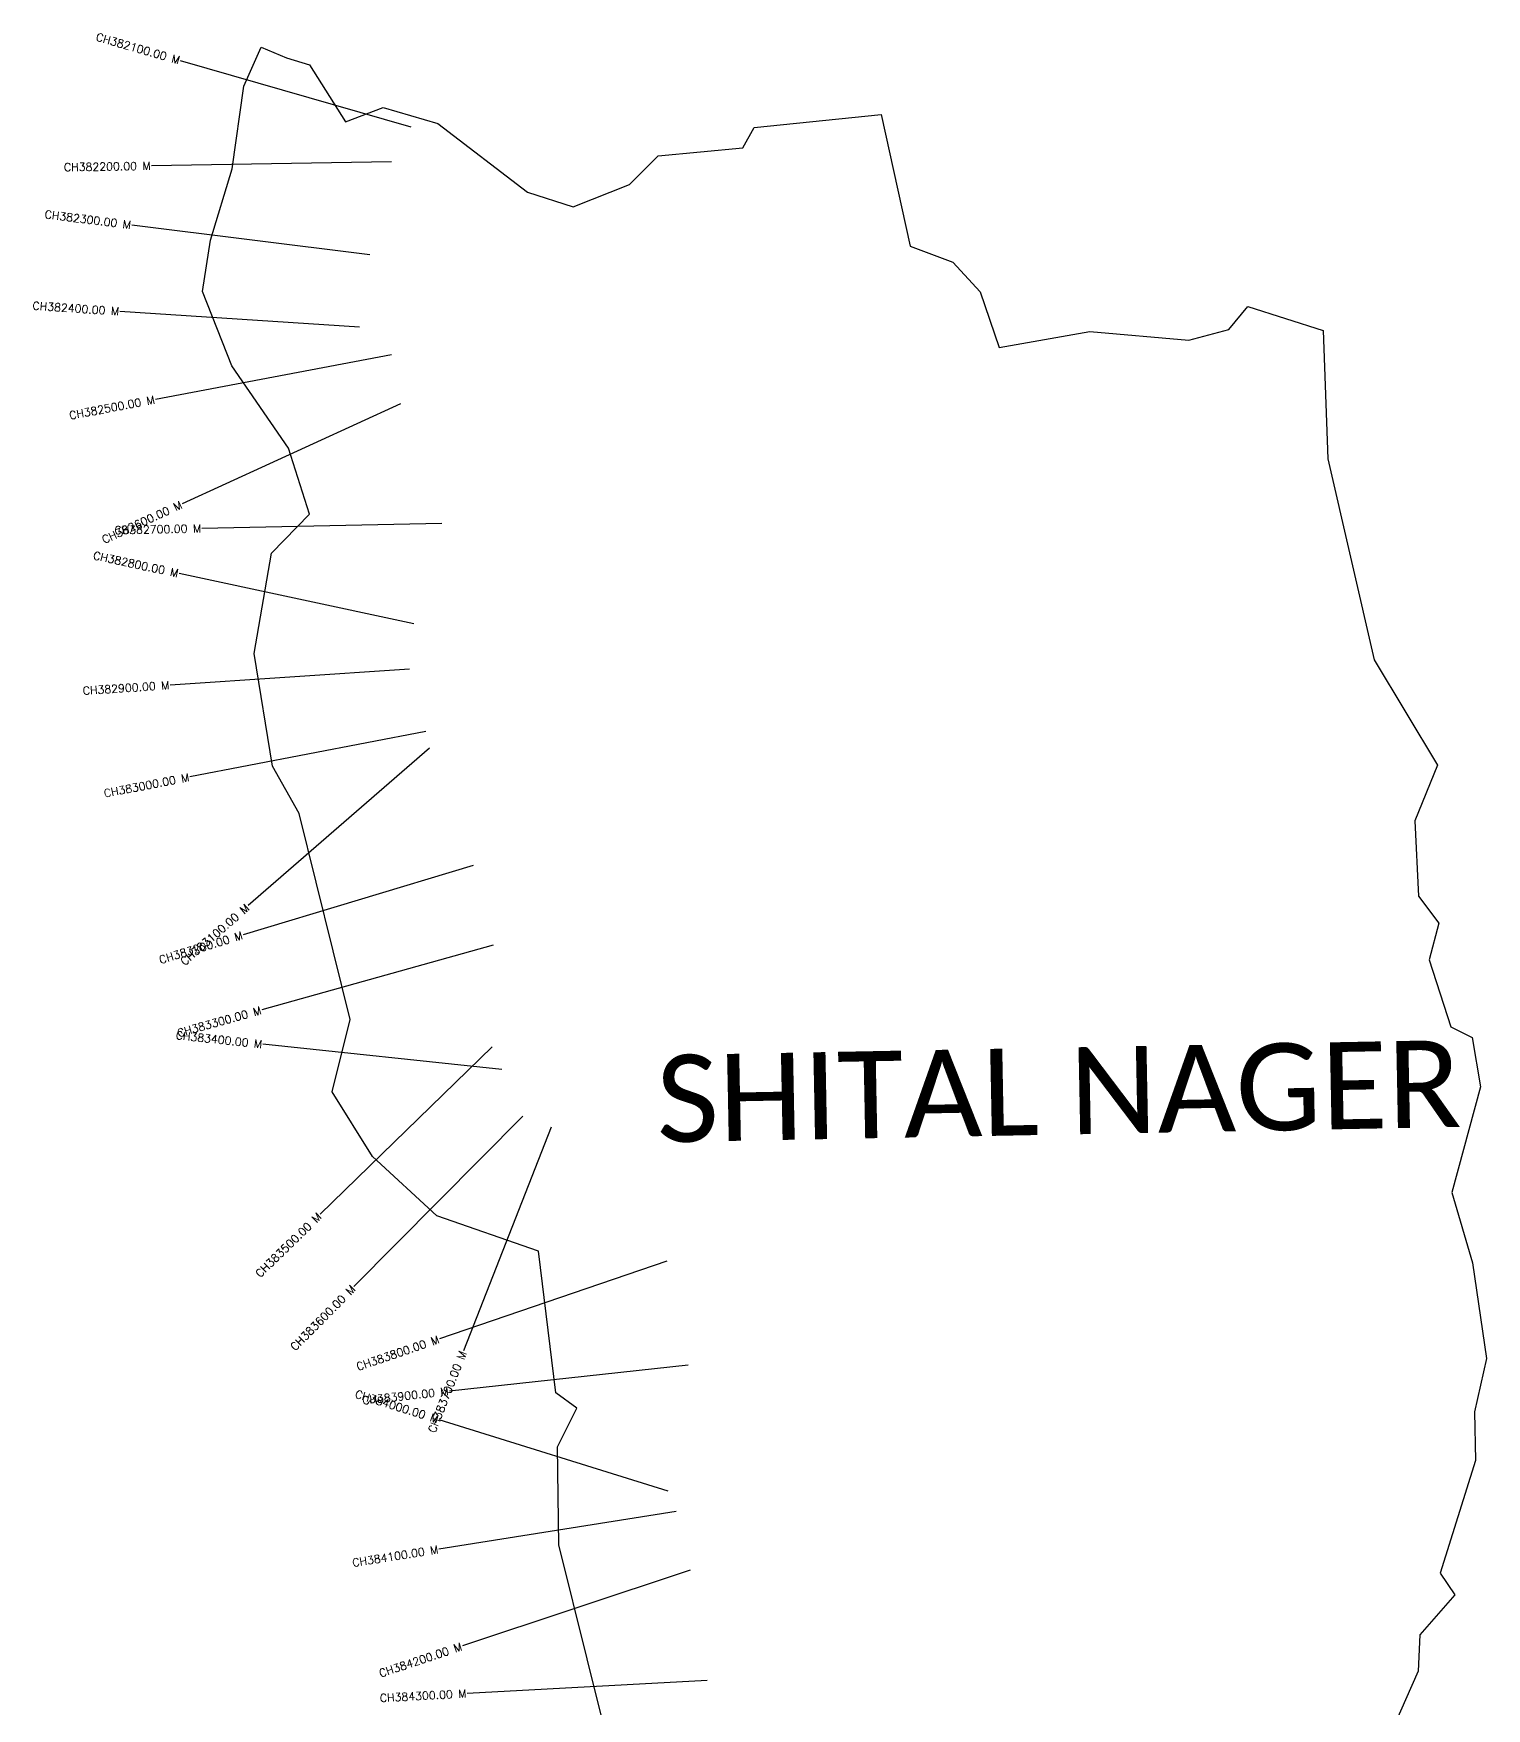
# Model space of a CAD drawing. Header units: metres. Extents: x 299731 to 302559, y 1951766 to 1957161.
# Drawn here: x 299731 to 301547, y 1955068 to 1957161 of the extents above; entities that cross this region are included whole.
import ezdxf
from ezdxf.enums import TextEntityAlignment as Align

# ---------------------------------------------------------------- set-up
doc = ezdxf.new("R2010")
doc.units = ezdxf.units.M
doc.header["$MEASUREMENT"] = 0
for name, color, linetype in [('CS', 134, 'Continuous'), ('CSMark', 6, 'Continuous'), ('VILLAGE NAME', 250, 'Continuous')]:
    doc.layers.add(name, color=color, linetype=linetype)
doc.styles.get("Standard").update_dxf_attribs({"font": 'simplex.shx'})

msp = doc.modelspace()

# ---------------------------------------------------------------- linework, layer by layer
at = {"color": 6, "flags": 128}
for points in [[(300458.6, 1954987.7), (300387.5, 1955272.8), (300385.8, 1955395), (300409.9, 1955443.7), (300383.9, 1955462.5), (300362.2, 1955639.8), (300235.2, 1955683.8), (300154.6, 1955757.8), (300104.4, 1955838.8), (300126.9, 1955929.3), (300063.1, 1956186.5), (300029.9, 1956245.8), (300006.7, 1956386.4), (300028.7, 1956511.8), (300076, 1956560.8), (300049.8, 1956643), (299979.1, 1956746), (299942.2, 1956838.8), (299952.2, 1956903.2), (299979.5, 1956992.3), (299993.9, 1957095.7), (300015.8, 1957144.2), (300047.4, 1957131), (300076.1, 1957122.3), (300121.1, 1957050.9), (300168.2, 1957068.9), (300236.2, 1957049.1), (300348.4, 1956963.1), (300405.5, 1956944.6), (300476, 1956972.6), (300511.9, 1957008.3), (300617.5, 1957018.5), (300631.7, 1957044.1), (300790.4, 1957060), (300826.8, 1956895.8), (300880.1, 1956875.6), (300914, 1956838.5), (300937.6, 1956768.9), (301050.9, 1956788.8), (301174.6, 1956778.1), (301224.7, 1956791.6), (301248.4, 1956820.1)], [(301248.4, 1956820.1), (301342.7, 1956790.4)], [(301342.7, 1956790.4), (301348.3, 1956630), (301406.5, 1956378.8), (301485.4, 1956246.9), (301457.3, 1956177.5), (301461.8, 1956083.2), (301487.1, 1956049.6), (301475.1, 1956003.6), (301502.3, 1955920), (301529, 1955906.8), (301539.1, 1955845.2), (301503.3, 1955713), (301529.4, 1955625.1), (301546.7, 1955505.6), (301531.7, 1955438.8), (301532.8, 1955378.3), (301488.8, 1955237.4), (301507, 1955210.1), (301463.3, 1955160.4), (301461.2, 1955114.7), (301431.4, 1955047.1)]]:
    msp.add_lwpolyline(points, dxfattribs=at)
at = {"layer": 'CS'}
for p, q in [((300203.1, 1957044.2), (299914.8, 1957127.3)), ((300178.5, 1957000.9), (299878.6, 1956996)), ((300151.5, 1956884.6), (299853.9, 1956922)), ((300138.5, 1956794.5), (299839.2, 1956814.1)), ((300178.3, 1956759.8), (299883.5, 1956704.2)), ((300189.8, 1956698.5), (299917, 1956573.6)), ((300241.6, 1956548.9), (299941.7, 1956542.9)), ((300206.4, 1956423.6), (299913.1, 1956486.5)), ((300201.2, 1956367.1), (299901.8, 1956347.1)), ((300221.3, 1956289.1), (299926.7, 1956232.3)), ((300226.1, 1956268.1), (299999.5, 1956071.5)), ((300280.4, 1956121.6), (299993.2, 1956035)), ((300305.4, 1956021.9), (300016.5, 1955941.3)), ((300316.3, 1955866.6), (300017.9, 1955898.2)), ((300304.2, 1955895.1), (300089.2, 1955685.8)), ((300342.8, 1955808.5), (300131.6, 1955595.5)), ((300377.9, 1955794.6), (300268.4, 1955515.3)), ((300522.5, 1955627.3), (300238.6, 1955530.2)), ((300549.1, 1955497.2), (300250.8, 1955464.8)), ((300524.4, 1955339.6), (300238.1, 1955429.1)), ((300534.1, 1955314.2), (300237.8, 1955267.3)), ((300551.7, 1955241.2), (300267.2, 1955146.3)), ((300572.8, 1955103), (300273.2, 1955087.1))]:
    msp.add_line(p, q, dxfattribs=at)

# ---------------------------------------------------------------- texts
at = {"layer": 'CSMark'}
for s, rotation, p in [('CH382100.00 M', 343.9144, (299913.9, 1957127.6)), ('CH382200.00 M', 0.9338, (299877.6, 1956996)), ('CH382300.00 M', 352.8302, (299852.9, 1956922.1)), ('CH382400.00 M', 356.25, (299838.2, 1956814.2)), ('CH382500.00 M', 10.6838, (299882.5, 1956704)), ('CH382600.00 M', 24.614, (299916.1, 1956573.2)), ('CH382700.00 M', 1.1472, (299940.7, 1956542.9)), ('CH382800.00 M', 347.8991, (299912.1, 1956486.7)), ('CH382900.00 M', 3.819, (299900.9, 1956347.1)), ('CH383000.00 M', 10.9166, (299925.7, 1956232.1)), ('CH383100.00 M', 40.9336, (299998.7, 1956070.8)), ('CH383200.00 M', 16.7772, (299992.2, 1956034.7)), ('CH383300.00 M', 15.5868, (300015.5, 1955941)), ('CH383400.00 M', 353.9569, (300016.9, 1955898.3)), ('CH383500.00 M', 44.2348, (300088.5, 1955685.1)), ('CH383600.00 M', 45.2404, (300130.9, 1955594.8)), ('CH383800.00 M', 18.8754, (300237.7, 1955529.9)), ('CH383700.00 M', 68.5988, (300268, 1955514.4)), ('CH384000.00 M', 342.6358, (300237.1, 1955429.4)), ('CH383900.00 M', 6.1893, (300249.8, 1955464.7)), ('CH384100.00 M', 8.996, (300236.8, 1955267.1)), ('CH384200.00 M', 18.4457, (300266.2, 1955146)), ('CH384300.00 M', 3.0414, (300272.2, 1955087))]:
    msp.add_text(s, height=10, rotation=rotation, dxfattribs=at).set_placement(p, align=Align.MIDDLE_RIGHT)
at = {"layer": 'VILLAGE NAME', "insert": (300508.4, 1955884.4), "char_height": 108.748, "attachment_point": 1, "rotation": 1.1028}
msp.add_mtext_dynamic_manual_height_columns('{\\fCalibri|b0|i0|c0|p34;SHITAL NAGER}', width=1571.314, gutter_width=543.7, heights=[0], dxfattribs=at)

doc.saveas('drawing.dxf')
